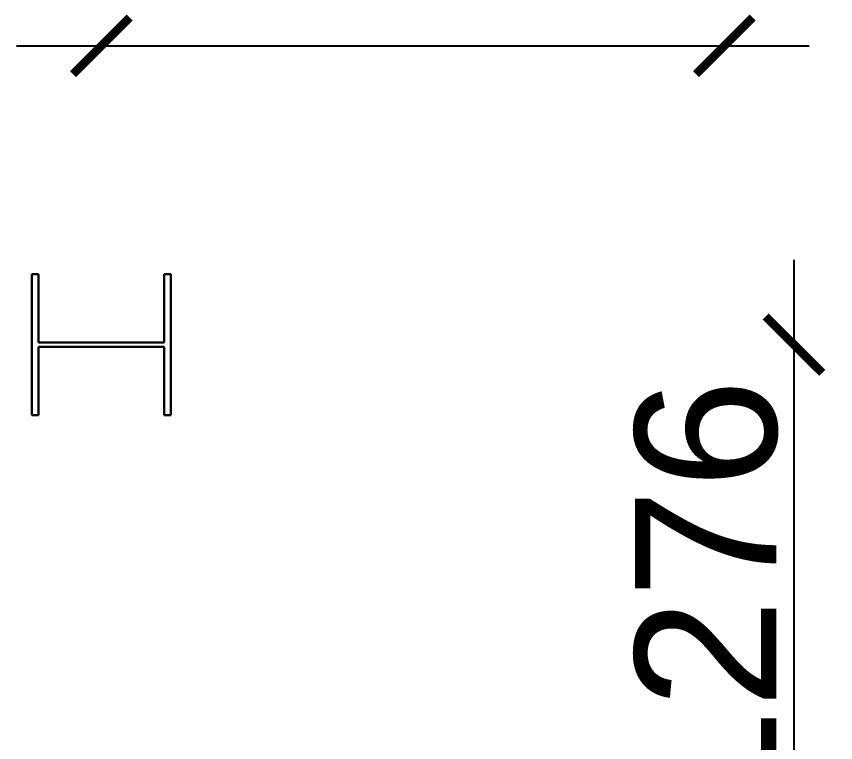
# Model space of a CAD drawing. Header units: millimetres. Extents: x -383313 to -161684, y -117025 to 99224.
# Drawn here: x -334917 to -333471, y 33411 to 34694 of the extents above; entities that cross this region are included whole.
import ezdxf

# ---------------------------------------------------------------- set-up
doc = ezdxf.new("R2010")
doc.units = ezdxf.units.MM
doc.header["$MEASUREMENT"] = 0
doc.layers.get('Defpoints').update_dxf_attribs({"color": 31})
doc.layers.add('001__КОНСТРУКТИВ__Колонны', color=14, linetype='Continuous')
doc.layers.add('001__КОНСТРУКТИВ__размеры внутр.', color=7, linetype='Continuous')
doc.styles.add('PSTUDIO', font='arial.ttf')
doc.dimstyles.new('PS_TICK', dxfattribs={"dimscale": 100, "dimtxt": 2.5, "dimasz": 1, "dimexe": 2, "dimexo": 2, "dimgap": 1, "dimtad": 1, "dimdec": 0, "dimzin": 0, "dimdsep": 46, "dimtxsty": 'PSTUDIO', "dimblk": 'ARCHTICK', "dimcen": 2, "dimdle": 1.5, "dimse1": 1, "dimse2": 1, "dimadec": 0, "dimazin": 0, "dimtfac": 1, "dimtdec": 0, "dimtix": 1, "dimtmove": 1, "dimatfit": 3, "dimldrblk": 'ARCHTICK', "dimfxl": 1, "dimtolj": 1, "dimtzin": 0, "dimarcsym": 0})

# ---------------------------------------------------------------- blocks, each defined once
blk = doc.blocks.new('_ArchTick')
at = {"color": 0, "linetype": 'ByBlock', "const_width": 0.15}
blk.add_lwpolyline([(-0.5, -0.5), (0.5, 0.5)], dxfattribs=at)
blk = doc.blocks.new('*D242')
at = {"layer": '001__КОНСТРУКТИВ__размеры внутр.', "color": 0, "lineweight": -2, "ltscale": 100, "transparency": 16777216}
blk.add_line((-333544.4, 34264.1), (-333544.4, 32687.8), dxfattribs=at)
at = {"layer": 'Defpoints', "color": 0, "ltscale": 100, "transparency": 16777216}
for p in [(-334642.6, 34114.1), (-333939.5, 32837.8), (-333544.4, 32837.8)]:
    blk.add_point(p, dxfattribs=at)
at = {"layer": '001__КОНСТРУКТИВ__размеры внутр.', "color": 0, "lineweight": -2, "ltscale": 100, "transparency": 16777216, "xscale": 100, "yscale": 100, "zscale": 100}
for p, rotation in [((-333544.4, 34114.1), 90), ((-333544.4, 32837.8), 270)]:
    blk.add_blockref('_ArchTick', p, dxfattribs=dict(at, rotation=rotation))
at = {"layer": '001__КОНСТРУКТИВ__размеры внутр.', "color": 0, "ltscale": 100, "transparency": 16777216, "insert": (-333698.5, 33665.5), "char_height": 250, "attachment_point": 5, "rotation": 90, "style": 'PSTUDIO'}
blk.add_mtext('\\A1;1276', dxfattribs=at)
blk = doc.blocks.new('*D243')
at = {"layer": '001__КОНСТРУКТИВ__размеры внутр.', "color": 0, "lineweight": -2, "ltscale": 100, "transparency": 16777216}
blk.add_line((-334917.5, 34642), (-333517.5, 34642), dxfattribs=at)
at = {"layer": 'Defpoints', "color": 0, "ltscale": 100, "transparency": 16777216}
for p in [(-333667.5, 34642), (-334767.5, 34118.5), (-333667.5, 33041)]:
    blk.add_point(p, dxfattribs=at)
at = {"layer": '001__КОНСТРУКТИВ__размеры внутр.', "color": 0, "lineweight": -2, "ltscale": 100, "transparency": 16777216, "xscale": 100, "yscale": 100, "zscale": 100, "rotation": 180}
blk.add_blockref('_ArchTick', (-334767.5, 34642), dxfattribs=at)
at = {"layer": '001__КОНСТРУКТИВ__размеры внутр.', "color": 0, "lineweight": -2, "ltscale": 100, "transparency": 16777216, "xscale": 100, "yscale": 100, "zscale": 100}
blk.add_blockref('_ArchTick', (-333667.5, 34642), dxfattribs=at)
at = {"layer": '001__КОНСТРУКТИВ__размеры внутр.', "color": 0, "ltscale": 100, "transparency": 16777216, "insert": (-334217.5, 34869.6), "char_height": 250, "attachment_point": 5, "style": 'PSTUDIO'}
blk.add_mtext('\\A1;1100', dxfattribs=at)

msp = doc.modelspace()

# ---------------------------------------------------------------- linework, layer by layer
at = {"layer": '001__КОНСТРУКТИВ__Колонны', "linetype": 'Continuous', "lineweight": 30}
for p, q in [((-334890.49868, 33989.55198), (-334890.49868, 34238.55198)), ((-334890.49868, 34238.55198), (-334878.39868, 34238.55198)), ((-334878.39868, 34238.55198), (-334878.39868, 34118.05198)), ((-334656.59868, 34118.05198), (-334656.59868, 34238.55198)), ((-334656.59868, 34238.55198), (-334644.49868, 34238.55198)), ((-334644.49868, 34238.55198), (-334644.49868, 33989.55198)), ((-334878.39868, 34118.05198), (-334656.59868, 34118.05198)), ((-334656.59868, 34110.05198), (-334878.39868, 34110.05198)), ((-334878.39868, 34110.05198), (-334878.39868, 33989.55198)), ((-334656.59868, 33989.55198), (-334656.59868, 34110.05198)), ((-334878.39868, 33989.55198), (-334890.49868, 33989.55198)), ((-334644.49868, 33989.55198), (-334656.59868, 33989.55198))]:
    msp.add_line(p, q, dxfattribs=at)

# ---------------------------------------------------------------- dimensions: what is measured, and where the dimension line sits
at = {"layer": '001__КОНСТРУКТИВ__размеры внутр.', "ltscale": 100}
dim = msp.add_linear_dim(base=(-333667.53684, 34641.97624), p1=(-334767.49868, 34118.51865), p2=(-333667.53684, 33040.95103), dimstyle='PS_TICK', dxfattribs=at)
dim.commit()
dim.dimension.update_dxf_attribs({"geometry": '*D243', "text_midpoint": (-334217.51776, 34869.61949)})
dim = msp.add_linear_dim(base=(-333544.44269, 32837.75103), p1=(-334642.61534, 34114.05198), p2=(-333939.53684, 32837.75103), angle=90, dimstyle='PS_TICK', dxfattribs=at)
dim.commit()
dim.dimension.update_dxf_attribs({"geometry": '*D242', "text_midpoint": (-333470.87421, 33665.49108), "dimtype": 160})

doc.saveas('drawing.dxf')
